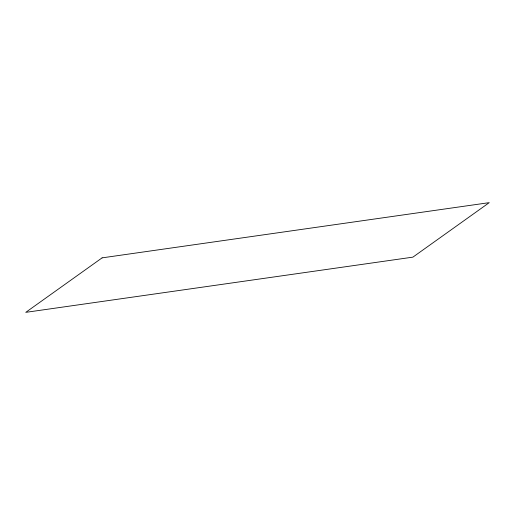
<?xml version="1.0" encoding="UTF-8"?>
<svg xmlns="http://www.w3.org/2000/svg" width="515" height="515" viewBox="0 0 515 515"><rect width="100%" height="100%" fill="white"/><g stroke="black" fill="none" stroke-linecap="round" stroke-linejoin="round"><path stroke-width="0.77" d="M102.099 257.861L25.75 312.354L412.901 257.139L489.25 202.646L102.099 257.861"/></g></svg>
